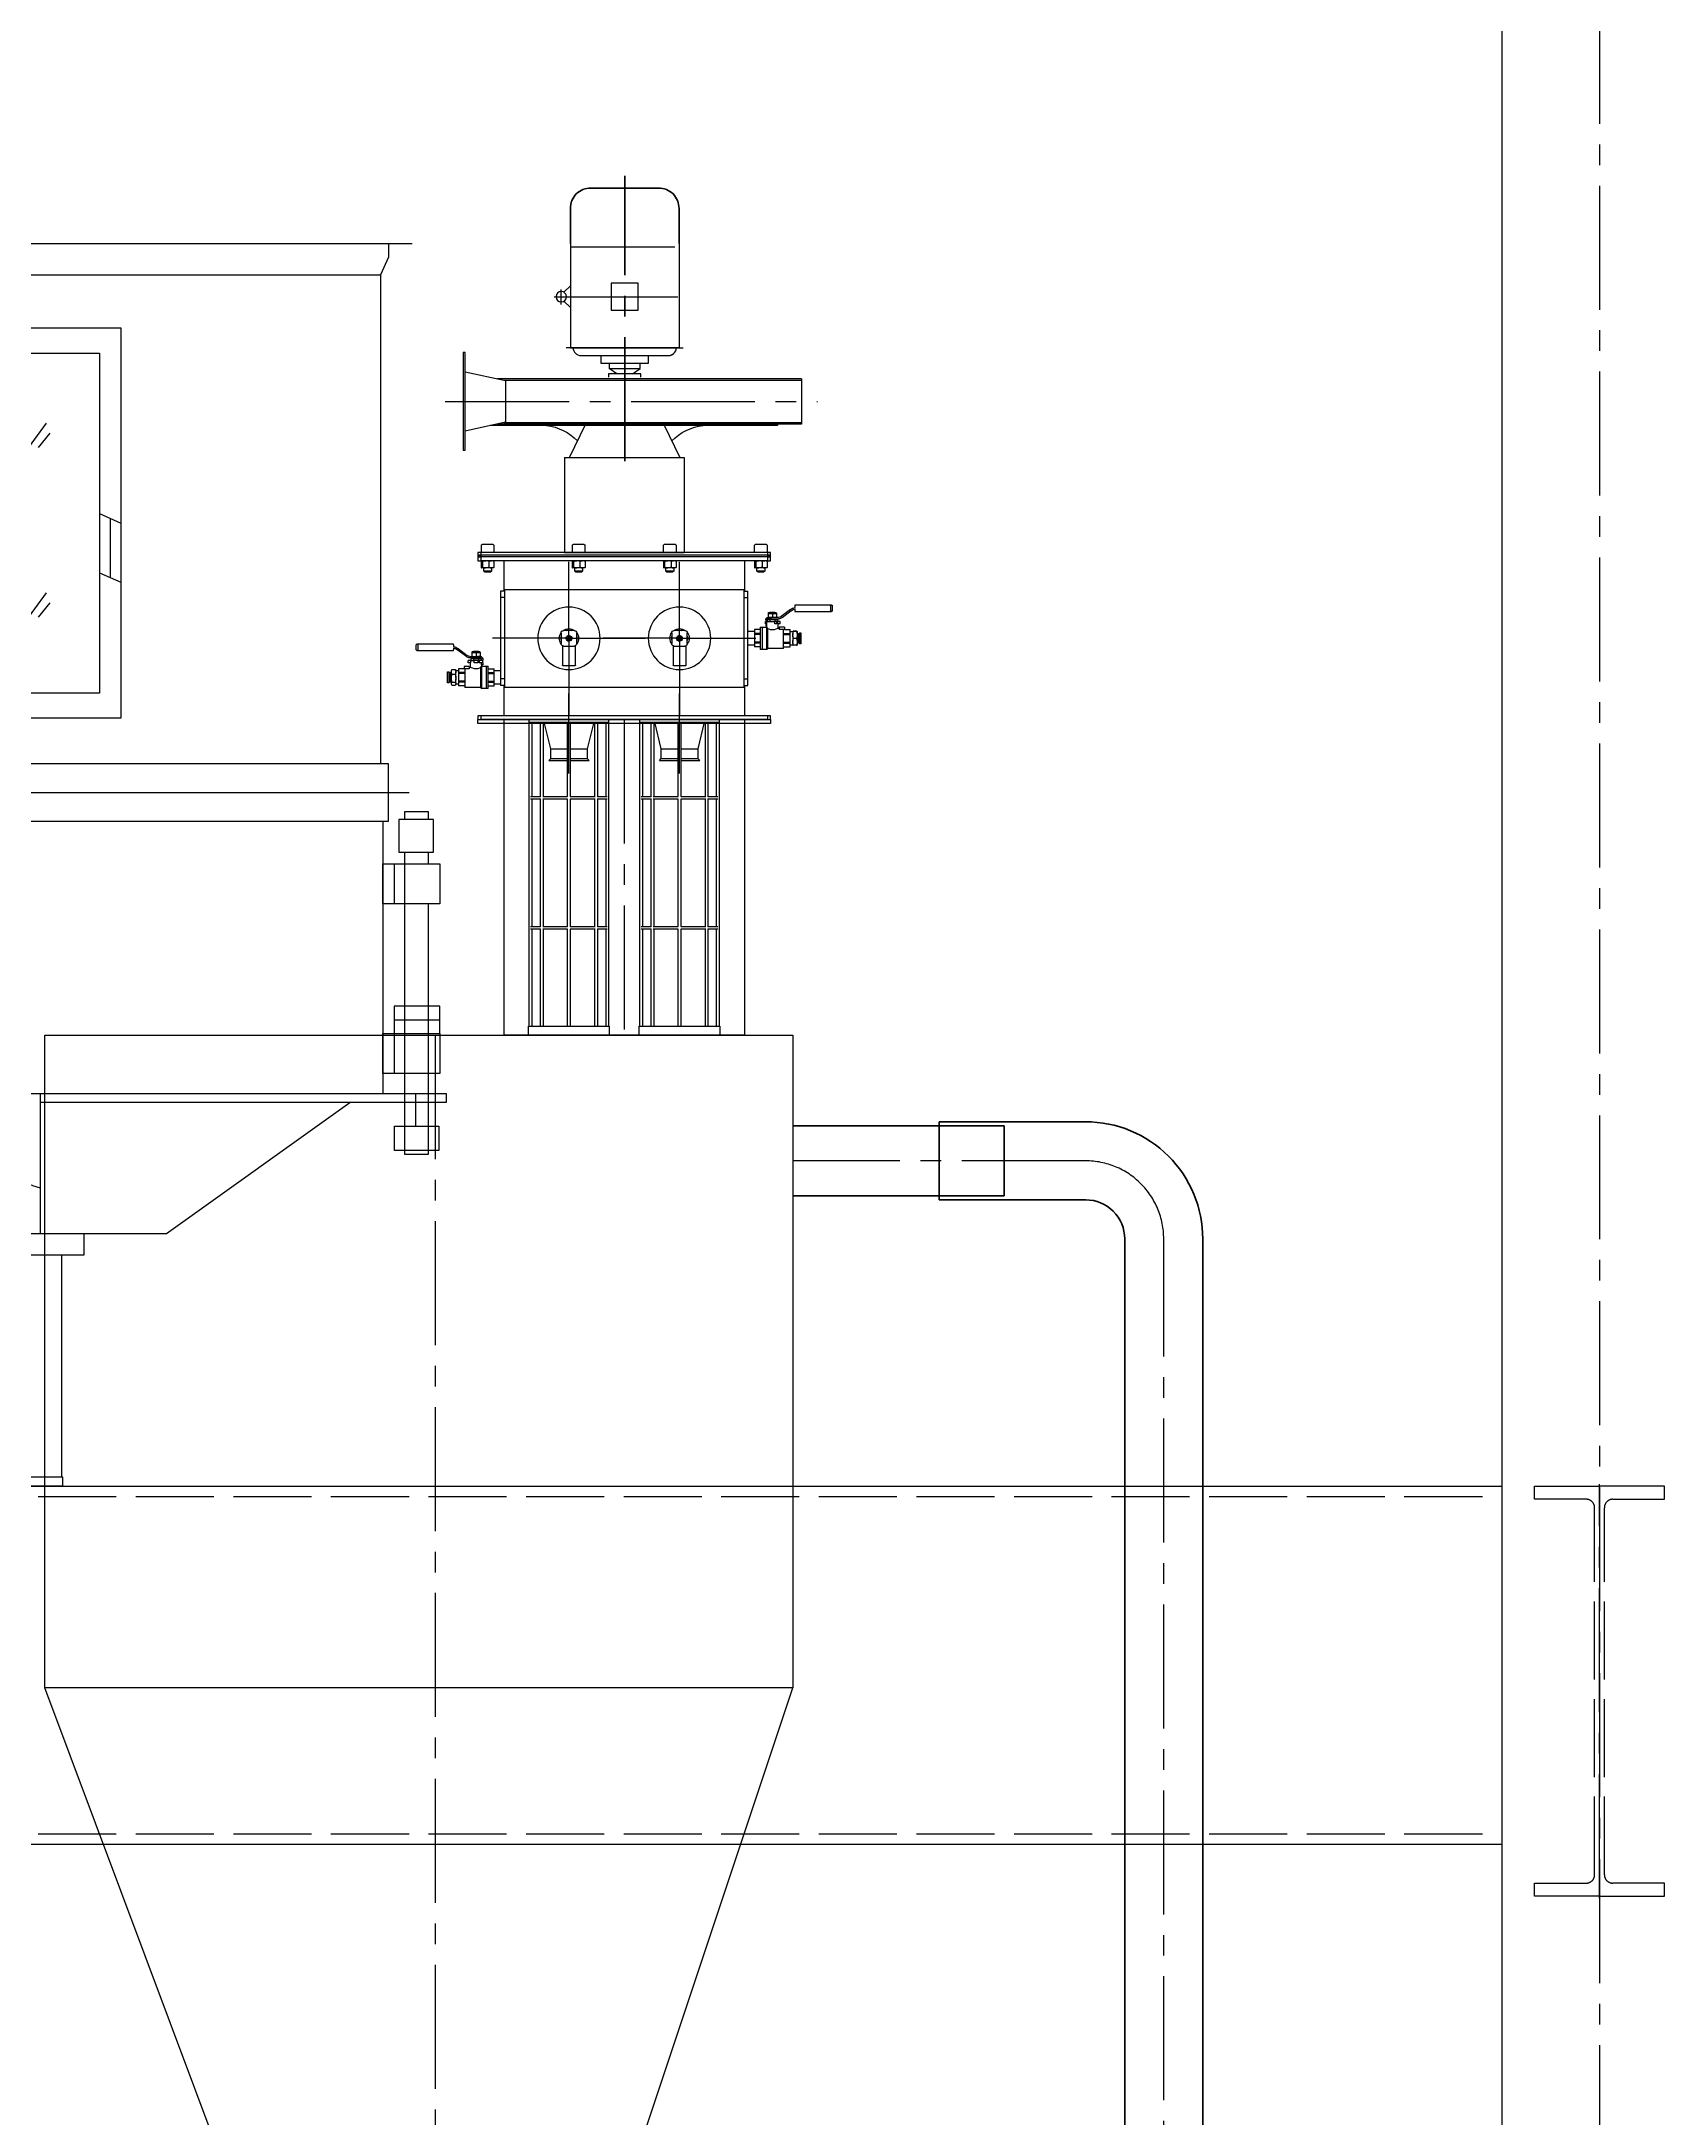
# Model space of a CAD drawing. Header units: millimetres. Extents: x 163705 to 1616509, y 81827 to 302547.
# Drawn here: x 1498791 to 1501286, y 146094 to 149280 of the extents above; entities that cross this region are included whole.
import ezdxf

# ---------------------------------------------------------------- set-up
doc = ezdxf.new("R2010")
doc.units = ezdxf.units.MM
doc.header["$LTSCALE"] = 10
doc.linetypes.add('ACAD_ISO02W100', pattern=[15, 12, -3])
doc.linetypes.add('CENTER2', pattern=[28.575, 19.05, -3.175, 3.175, -3.175])
for name, color, linetype, lineweight in [('1-中心线', 1, 'CENTER2', 0), ('1-剖面线', 8, 'Continuous', 0), ('1-虚线', 8, 'ACAD_ISO02W100', 0), ('1-设备轮廓', 2, 'Continuous', 18), ('1-钢构', 6, 'Continuous', 0)]:
    doc.layers.add(name, color=color, linetype=linetype, lineweight=lineweight)
doc.styles.get("Standard").update_dxf_attribs({"font": 'arial.ttf'})

# ---------------------------------------------------------------- blocks, each defined once
blk = doc.blocks.new('*U265')
blk.add_line((0, 16000), (0, 0))
at = {"layer": '1-中心线'}
blk.add_line((150, 16000), (150, 0), dxfattribs=at)
blk = doc.blocks.new('*U285')
for p, q in [((0, 550), (5700, 550)), ((5700, 550), (5700, 0)), ((0, 0), (5700, 0))]:
    blk.add_line(p, q)
at = {"layer": '1-虚线'}
for p, q in [((0, 534), (5700, 534)), ((0, 16), (5700, 16))]:
    blk.add_line(p, q, dxfattribs=at)
blk = doc.blocks.new('G$CA6C6E537')
for p, q in [((0, 613), (0, 633)), ((0, 633), (100, 633)), ((79.5, 613), (0, 613)), ((200, 633), (100, 633)), ((120.5, 613), (200, 613)), ((200, 613), (200, 633)), ((92.5, 36), (92.5, 600)), ((107.5, 36), (107.5, 600)), ((0, 3), (0, 23)), ((0, 23), (79.5, 23)), ((100, 3), (0, 3)), ((100, 3), (200, 3)), ((200, 23), (120.5, 23)), ((200, 3), (200, 23))]:
    blk.add_line(p, q)
for centre, start, end in [((79.5, 600), 0, 90), ((120.5, 600), 90, 180), ((79.5, 36), 270, 0), ((120.5, 36), 180, 270)]:
    blk.add_arc(centre, 13, start, end)
at = {"layer": '1-中心线'}
blk.add_line((100, 0), (100, 636), dxfattribs=at)
blk.add_text('HC_SUPERPART', height=0.001).set_placement((100, 3))
blk = doc.blocks.new('G$C1AB4B170')
for p, q in [((450, 40), (0, 1240)), ((750, 40), (1150, 1240)), ((750, 40), (450, 40)), ((450, 0), (450, 40)), ((750, 40), (750, 0)), ((750, 0), (450, 0))]:
    blk.add_line(p, q)
blk.add_lwpolyline([(1150, 1240), (0, 1240), (0, 2243.2), (1150, 2243.2)], close=True)
at = {"layer": '1-中心线'}
blk.add_line((600, 2243.2), (600, 0), dxfattribs=at)
blk = doc.blocks.new('A$Cda213b59')
for p, q in [((225.1, 2382.6), (225.1, 2262.6)), ((325.1, 2376.6), (325.1, 2268.6)), ((308.3, 86.2), (392.3, 0))]:
    blk.add_line(p, q)
for points in [[(325.1, 2376.6), (0, 2376.6)], [(325.1, 2268.6), (0, 2268.6)]]:
    blk.add_lwpolyline(points)
for points in [[(392.1, 0.2), (575.5, 178.1, 0.202936), (630.2, 307.3), (630.2, 2202.6, 0.414214), (450.2, 2382.6), (225.1, 2382.6)], [(308.3, 86.2), (491.9, 264.2, 0.202936), (510.2, 307.3), (510.2, 2202.6, 0.414214), (450.2, 2262.6), (225.1, 2262.6)]]:
    blk.add_lwpolyline(points, format="xyb")
at = {"layer": '1-中心线'}
blk.add_lwpolyline([(395.1, 86.8), (533.7, 221.1, 0.202936), (570.2, 307.3), (570.2, 2202.6, 0.414214), (450.2, 2322.6), (0, 2322.6)], format="xyb", dxfattribs=at)
blk = doc.blocks.new('750混合机正视图')
for p, q in [((0, 1910), (2350, 1910)), ((36.7, 1910), (36.7, 1889.1)), ((36.7, 1889.1), (48.8, 1861.6)), ((2313.3, 1889.1), (2301.2, 1861.6)), ((2313.3, 1910), (2313.3, 1889.1)), ((48.8, 1861.6), (48.8, 1110.6)), ((48.8, 1861.6), (2301.2, 1861.6)), ((2301.2, 1861.6), (2301.2, 1110.6)), ((1658.5, 1633.8), (1622.3, 1584.5)), ((1787.4, 1633.8), (1751.2, 1584.5)), ((1632.9, 1618.3), (1618.1, 1598.3)), ((1646.4, 1596.3), (1664.3, 1618.6)), ((1761.9, 1618.3), (1747, 1598.3)), ((1775.3, 1596.3), (1793.2, 1618.6)), ((1869.3, 1494.8), (1902, 1480.3)), ((1885.6, 1487.5), (1885.6, 1396.8)), ((1869.3, 1404), (1902, 1389.5)), ((1658.5, 1373.1), (1622.3, 1323.8)), ((1787.4, 1373.1), (1751.2, 1323.8)), ((1632.9, 1357.6), (1618.1, 1337.6)), ((1646.4, 1335.5), (1664.3, 1357.9)), ((1761.9, 1357.6), (1747, 1337.6)), ((1775.3, 1335.5), (1793.2, 1357.9)), ((36.9, 1110.6), (2313.1, 1110.6)), ((36.9, 1110.6), (36.9, 1021.6)), ((2313.1, 1110.6), (2313.1, 1021.6)), ((0.7, 1066.1), (2345.2, 1066.1)), ((2313.1, 1021.6), (36.9, 1021.6)), ((45, 1021.6), (45, 603.4)), ((2305, 1021.6), (2305, 603.4)), ((27.8, 956.7), (27.8, 895.3)), ((2322.2, 956.7), (2322.2, 895.3)), ((27.8, 716.7), (-42.2, 716.7)), ((2322.2, 716.7), (2392.2, 716.7)), ((27.8, 695.7), (27.8, 634.4)), ((2322.2, 695.7), (2322.2, 634.4)), ((-5, 603.4), (-5, 553.2)), ((3.1, 603.4), (2402.3, 603.4)), ((3.1, 603.4), (3.1, 590)), ((262.5, 388.7), (3.1, 590)), ((3.1, 590), (571.9, 590)), ((571.9, 603.4), (571.9, 388.7)), ((1778.1, 603.4), (1778.1, 388.7)), ((2402.3, 590), (1778.1, 590)), ((1972.3, 388.7), (2254.2, 590)), ((2355, 603.4), (2355, 553.2)), ((2402.3, 603.4), (2402.3, 590)), ((764.3, 566.1), (708.5, 493.4)), ((1585.7, 566.1), (1641.5, 493.4)), ((693.5, 479.9), (763.2, 479.9)), ((693.5, 479.9), (693.5, 400.6)), ((708.5, 493.4), (708.5, 479.9)), ((708.5, 486.9), (732.7, 486.9)), ((732.7, 486.9), (732.7, 479.9)), ((1656.5, 479.9), (1586.8, 479.9)), ((1641.5, 486.9), (1617.3, 486.9)), ((1617.3, 486.9), (1617.3, 479.9)), ((1641.5, 493.4), (1641.5, 479.9)), ((1656.5, 479.9), (1656.5, 400.6)), ((583.9, 462.4), (571.9, 458.7)), ((693.5, 411.6), (599.1, 461.1)), ((1656.5, 411.6), (1750.9, 461.1)), ((1766.1, 462.4), (1778.1, 458.7)), ((764.3, 424.1), (693.5, 424.1)), ((714.2, 424.1), (714.2, 355.2)), ((732.2, 424.1), (732.2, 355.2)), ((754.8, 399.7), (754.8, 424.1)), ((1585.7, 424.1), (1656.5, 424.1)), ((1595.2, 399.7), (1595.2, 424.1)), ((1617.8, 424.1), (1617.8, 355.2)), ((1635.8, 424.1), (1635.8, 355.2)), ((262.5, 388.7), (1972.3, 388.7)), ((504.8, 388.7), (504.8, 355.2)), ((693.5, 400.6), (714.2, 388.7)), ((732.2, 410.9), (714.2, 410.9)), ((739.4, 388.7), (754.8, 399.7)), ((739.4, 355.2), (739.4, 388.7)), ((739.4, 355.2), (739.4, 388.7)), ((1610.6, 388.7), (1595.2, 399.7)), ((1610.6, 355.2), (1610.6, 388.7)), ((1617.8, 410.9), (1635.8, 410.9)), ((1656.5, 400.6), (1635.8, 388.7)), ((1845.2, 388.7), (1845.2, 355.2)), ((504.8, 355.2), (739.4, 355.2)), ((539.4, 355.2), (539.4, 264.8)), ((732.2, 374), (714.2, 374)), ((1845.2, 355.2), (1610.6, 355.2)), ((1617.8, 374), (1635.8, 374)), ((1810.6, 355.2), (1810.6, 13.8)), ((793.4, 326.4), (731.8, 13.8)), ((764.3, 350.2), (1585.7, 350.2)), ((1556.6, 326.4), (1618.2, 13.8)), ((488.2, 240.6), (1459.1, 240.6)), ((488.2, 213.1), (1459.1, 213.1)), ((488.2, 185.6), (1459.1, 185.6)), ((488.2, 158.2), (1459.1, 158.2)), ((488.2, 130.7), (1459.1, 130.7)), ((539.4, 106.5), (539.4, 13.8)), ((754.9, 13.8), (536.9, 13.8)), ((536.9, 0), (536.9, 13.8)), ((754.9, 0), (536.9, 0)), ((754.9, 0), (754.9, 13.8)), ((1813.1, 13.8), (1595.1, 13.8)), ((1595.1, 0), (1595.1, 13.8)), ((1813.1, 0), (1595.1, 0)), ((1813.1, 0), (1813.1, 13.8))]:
    blk.add_line(p, q)
for points in [[(1501.6, 1780.3), (1902, 1780.3), (1902, 1180.2), (1501.6, 1180.2)], [(1470.3, 1744.8), (1519.8, 1744.8), (1519.8, 1652.5), (1470.3, 1652.5)], [(1519.8, 1730), (1534.3, 1730), (1534.3, 1659.9), (1519.8, 1659.9)], [(1534.3, 1741.5), (1869.3, 1741.5), (1869.3, 1219), (1534.3, 1219)], [(1470.3, 1317.9), (1519.8, 1317.9), (1519.8, 1225.5), (1470.3, 1225.5)], [(1519.8, 1312.9), (1534.3, 1312.9), (1534.3, 1242.8), (1519.8, 1242.8)], [(20.7, 974.3), (-32.7, 974.3), (-32.7, 1024.6), (20.7, 1024.6)], [(2329.3, 974.3), (2382.7, 974.3), (2382.7, 1024.6), (2329.3, 1024.6)], [(45, 956.7), (-42.2, 956.7), (-42.2, 895.3), (45, 895.3)], [(2305, 956.7), (2392.2, 956.7), (2392.2, 895.3), (2305, 895.3)], [(27.8, 695.7), (-42.2, 695.7), (-42.2, 737.7), (27.8, 737.7)], [(2322.2, 695.7), (2392.2, 695.7), (2392.2, 737.7), (2322.2, 737.7)], [(45, 695.7), (-42.2, 695.7), (-42.2, 634.4), (45, 634.4)], [(2305, 695.7), (2392.2, 695.7), (2392.2, 634.4), (2305, 634.4)], [(27.5, 553.2), (-40.6, 553.2), (-40.6, 516), (27.5, 516)], [(764.3, 566.1), (1585.7, 566.1), (1585.7, 326.4), (764.3, 326.4)], [(2322.5, 553.2), (2390.6, 553.2), (2390.6, 516), (2322.5, 516)], [(735.3, 355.2), (711.1, 355.2), (711.1, 340.8), (735.3, 340.8)], [(1614.7, 355.2), (1638.9, 355.2), (1638.9, 340.8), (1614.7, 340.8)], [(729.4, 340.8), (717.6, 340.8), (717.6, 331.8), (729.4, 331.8)], [(826.1, 326.4), (1532.9, 326.4), (1532.9, 314.1), (826.1, 314.1)], [(1620.6, 340.8), (1632.4, 340.8), (1632.4, 331.8), (1620.6, 331.8)], [(834.1, 314.1), (1119.7, 314.1), (1119.7, 287), (834.1, 287)], [(880.2, 287), (1073.7, 287), (1073.7, 264.8), (880.2, 264.8)], [(488.2, 264.8), (1459.1, 264.8), (1459.1, 106.5), (488.2, 106.5)]]:
    blk.add_lwpolyline(points, close=True)
for points in [[(11.3, 1024.6), (11.3, 1037.1), (-24.4, 1037.1), (-24.4, 1024.6)], [(2338.7, 1024.6), (2338.7, 1037.1), (2374.4, 1037.1), (2374.4, 1024.6)], [(-24.4, 974.3), (-24.4, 956.7)], [(-24.4, 895.3), (-24.4, 509.7), (11.3, 509.7), (11.3, 974.3)], [(2374.4, 895.3), (2374.4, 509.7), (2338.7, 509.7), (2338.7, 974.3)], [(2374.4, 974.3), (2374.4, 956.7)]]:
    blk.add_lwpolyline(points)
for centre, start, end in [((589.8, 443.3), 62.3392, 107.2153), ((1760.2, 443.3), 72.7847, 117.6608)]:
    blk.add_arc(centre, 20, start, end)
at = {"layer": '1-中心线'}
blk.add_line((1175, 0), (1175, 1944.4), dxfattribs=at)
blk = doc.blocks.new('SW_CENTERMARKSYMBOL_1')
at = {"lineweight": 18}
for p, q in [((0, 5), (0, 117.5)), ((-5, 0), (-117.5, 0)), ((0, 0), (-2.5, 0)), ((0, 0), (0, 2.5)), ((0, 0), (0, -2.5)), ((0, 0), (2.5, 0)), ((5, 0), (117.5, 0)), ((0, -5), (0, -117.5))]:
    blk.add_line(p, q, dxfattribs=at)
blk = doc.blocks.new('A$C07cb4a64')
for p, q in [((432.9, 389.2), (578.9, 389.2)), ((432.9, 389.2), (432.9, 205.2)), ((578.9, 389.2), (578.9, 205.2)), ((432.9, 205.2), (578.9, 205.2))]:
    blk.add_line(p, q)
for points in [[(421.9, 541.8), (271.9, 541.8), (271.9, 544.8), (421.9, 544.8)], [(165, 275.6), (165, 317.4), (206.8, 317.4), (206.8, 275.6)]]:
    blk.add_lwpolyline(points, close=True)
for points in [[(301.4, 541.8), (314.9, 479.8), (378.9, 479.8), (392.4, 541.8)], [(312.1, 24.6), (381.7, 24.6), (381.7, 492.7)], [(312.1, 24.6), (312.1, 492.7)], [(314.4, 482.1), (314.4, 24.6)], [(379.4, 482.1), (379.4, 24.6)], [(381.7, 61.5), (384, 61.5), (384, 503.2)], [(178.9, 389.9), (169.1, 380)], [(192.8, 389.9), (202.7, 380)], [(109.4, 380), (109.4, 219.5)], [(432.9, 381.5), (382.4, 356.5), (382.4, 236.5), (432.9, 211.5)], [(276.4, 260.5), (288.4, 260.5), (288.4, 332.5), (276.4, 332.5)], [(288.4, 320.5), (296.4, 320.5), (296.4, 272.5), (288.4, 272.5)], [(304.4, 308.5), (296.4, 320.5)], [(309.8, 271.5), (304.4, 271.5), (304.4, 321.5), (309.8, 321.5)], [(304.4, 284.5), (296.4, 272.5)], [(276.4, 229.2), (276.4, 228.6), (276.3, 227.9), (276.2, 227.3), (276.1, 226.7), (276, 226.1), (275.8, 225.5), (275.6, 224.9), (275.3, 224.3), (275.1, 223.7), (274.8, 223.2), (274.4, 222.6), (274.1, 222.1), (273.7, 221.6), (273.3, 221.2), (272.9, 220.7), (272.4, 220.3), (271.9, 219.9), (271.4, 219.5), (270.9, 219.1), (270.4, 218.8), (269.8, 218.5), (269.3, 218.2), (268.7, 218), (268.1, 217.8), (267.5, 217.6), (266.9, 217.4), (266.3, 217.3), (265.6, 217.2), (265, 217.2), (264.4, 217.2)]]:
    blk.add_lwpolyline(points)
for points in [[(104.4, 380), (50.2, 380, 0.414214), (18.9, 348.7), (18.9, 244.3, 0.414214), (50.2, 213), (264.4, 213), (264.4, 386.5)], [(104.4, 213), (50.2, 213, -0.414214), (18.9, 244.3), (18.9, 348.7, -0.414214), (50.2, 380), (264.4, 380), (264.4, 206.5)], [(264.4, 375.8, -0.414214), (276.4, 363.8), (276.4, 229.2, -0.414214), (264.4, 217.2)]]:
    blk.add_lwpolyline(points, format="xyb")
blk.add_circle((185.9, 393.9), 8)
for centre, start, end in [((463.9, 426.3), 186.6862, 225.3808), ((463.9, 166.7), 134.6192, 173.3138)]:
    blk.add_arc(centre, 80.5, start, end)
at = {"layer": '1-中心线', "lineweight": 18}
for points in [[(346.9, 572.5), (346.9, 0)], [(197.9, 393.9), (175, 393.9)], [(185.9, 405.1), (185.9, 189)]]:
    blk.add_lwpolyline(points, dxfattribs=at)
at = {"layer": '1-中心线', "lineweight": 25}
blk.add_lwpolyline([(438.7, 296.5), (0, 296.5)], dxfattribs=at)
blk = doc.blocks.new('SCNZ-6侧视图')
for p, q in [((-225, 253), (-225, 257)), ((-225, 257), (-220, 257)), ((-220, 257), (-220, 253)), ((-220, 257), (220, 257)), ((-219.6, 268), (-219.6, 257)), ((-218.6, 269), (-201.4, 269)), ((-200.4, 257), (-200.4, 268)), ((-79.6, 268), (-79.6, 257)), ((-78.6, 269), (-61.4, 269)), ((-60.4, 257), (-60.4, 268)), ((60.4, 268), (60.4, 257)), ((61.4, 269), (78.6, 269)), ((79.6, 257), (79.6, 268)), ((200.4, 268), (200.4, 257)), ((201.4, 269), (218.6, 269)), ((219.6, 257), (219.6, 268)), ((220, 253), (220, 257)), ((220, 257), (225, 257)), ((225, 257), (225, 253)), ((-225, 250), (-225, 253)), ((-225, 253), (-220, 253)), ((-220, 253), (-225, 253)), ((-220, 250), (-225, 250)), ((-225, 244), (-225, 250)), ((-225, 250), (-220, 250)), ((-220, 244), (-225, 244)), ((-220, 253), (-220, 250)), ((-220, 253), (220, 253)), ((-220, 253), (220, 253)), ((-220, 250), (220, 250)), ((-220, 250), (-220, 244)), ((-220, 250), (220, 250)), ((-220, 244), (220, 244)), ((-219.8, 243.2), (-219.8, 234)), ((-219, 244), (-219.2, 243.9)), ((-219.2, 233.3), (-219, 233.2)), ((-219, 233.2), (-215.9, 233.2)), ((-216, 233.2), (-216, 228.2)), ((-216, 228.2), (-214.8, 227)), ((-216, 228.2), (-213.9, 228.2)), ((-215.9, 233.2), (-207, 233.2)), ((-213.1, 227), (-214.8, 227)), ((-213.9, 228.2), (-204, 228.2)), ((-205.2, 227), (-213.1, 227)), ((-211.9, 243.2), (-211.9, 234)), ((-207, 233.2), (-201.2, 233.2)), ((-205.2, 227), (-204, 228.2)), ((-204, 228.2), (-204, 233.2)), ((-202.1, 243.2), (-202.1, 234)), ((-201, 233.2), (-201.2, 233.2)), ((-200.8, 243.9), (-201, 244)), ((-201, 233.2), (-200.8, 233.3)), ((-200.2, 243.2), (-200.2, 234)), ((-185, 244), (-185, 197.5)), ((-79.8, 243.2), (-79.8, 234)), ((-79, 244), (-79.2, 243.9)), ((-79.2, 233.3), (-79, 233.2)), ((-79, 233.2), (-75.9, 233.2)), ((-76, 233.2), (-76, 228.2)), ((-76, 228.2), (-74.8, 227)), ((-76, 228.2), (-73.9, 228.2)), ((-75.9, 233.2), (-67, 233.2)), ((-73.1, 227), (-74.8, 227)), ((-73.9, 228.2), (-64, 228.2)), ((-65.2, 227), (-73.1, 227)), ((-71.9, 243.2), (-71.9, 234)), ((-67, 233.2), (-61.2, 233.2)), ((-65.2, 227), (-64, 228.2)), ((-64, 228.2), (-64, 233.2)), ((-62.1, 243.2), (-62.1, 234)), ((-61, 233.2), (-61.2, 233.2)), ((-60.8, 243.9), (-61, 244)), ((-61, 233.2), (-60.8, 233.3)), ((-60.2, 243.2), (-60.2, 234)), ((60.2, 243.2), (60.2, 234)), ((61, 244), (60.8, 243.9)), ((60.8, 233.3), (61, 233.2)), ((61, 233.2), (64.1, 233.2)), ((64, 233.2), (64, 228.2)), ((64, 228.2), (65.2, 227)), ((64, 228.2), (66.1, 228.2)), ((64.1, 233.2), (73, 233.2)), ((66.9, 227), (65.2, 227)), ((66.1, 228.2), (76, 228.2)), ((74.8, 227), (66.9, 227)), ((68.1, 243.2), (68.1, 234)), ((73, 233.2), (78.8, 233.2)), ((74.8, 227), (76, 228.2)), ((76, 228.2), (76, 233.2)), ((77.9, 243.2), (77.9, 234)), ((79, 233.2), (78.8, 233.2)), ((79.2, 243.9), (79, 244)), ((79, 233.2), (79.2, 233.3)), ((79.8, 243.2), (79.8, 234)), ((185, 244), (185, 197.5)), ((200.2, 243.2), (200.2, 234)), ((201, 244), (200.8, 243.9)), ((200.8, 233.3), (201, 233.2)), ((201, 233.2), (204.1, 233.2)), ((204, 233.2), (204, 228.2)), ((204, 228.2), (205.2, 227)), ((204, 228.2), (206.1, 228.2)), ((204.1, 233.2), (213, 233.2)), ((206.9, 227), (205.2, 227)), ((206.1, 228.2), (216, 228.2)), ((214.8, 227), (206.9, 227)), ((208.1, 243.2), (208.1, 234)), ((213, 233.2), (218.8, 233.2)), ((214.8, 227), (216, 228.2)), ((216, 228.2), (216, 233.2)), ((217.9, 243.2), (217.9, 234)), ((219, 233.2), (218.8, 233.2)), ((219.2, 243.9), (219, 244)), ((219, 233.2), (219.2, 233.3)), ((219.8, 243.2), (219.8, 234)), ((220, 250), (220, 253)), ((220, 253), (225, 253)), ((225, 253), (220, 253)), ((225, 250), (220, 250)), ((220, 244), (220, 250)), ((220, 250), (225, 250)), ((225, 244), (220, 244)), ((225, 253), (225, 250)), ((225, 250), (225, 244)), ((-184, 197.5), (-190, 197.5)), ((-190, 187.5), (-190, 197.5)), ((184, 200), (-184, 200)), ((-184, 200), (-184, 190)), ((184, 200), (184, 190)), ((184, 197.5), (190, 197.5)), ((190, 197.5), (190, 187.5)), ((-319.8, 175), (-319.8, 167.2)), ((-318.8, 176), (-316, 176)), ((-316, 166.2), (-318.8, 166.2)), ((-317.2, 175), (-317.2, 167.2)), ((-316, 176), (-262.5, 176)), ((-262.5, 166.2), (-316, 166.2)), ((-262.5, 176), (-262.5, 172.2)), ((-262.5, 170.1), (-262.5, 166.2)), ((-242.7, 156.9), (-256.8, 167.5)), ((-255.5, 169.2), (-241.4, 158.6)), ((-234.2, 162.7), (-234.2, 157.2)), ((-234.2, 162.7), (-227.8, 162.7)), ((-222.5, 164.6), (-233, 164.6)), ((-231, 165.1), (-231.5, 164.6)), ((-227.8, 165.1), (-231, 165.1)), ((-224.5, 165.1), (-227.8, 165.1)), ((-227.8, 162.7), (-227.8, 157.2)), ((-227.8, 162.7), (-221.2, 162.7)), ((-224, 164.6), (-224.5, 165.1)), ((-221.2, 162.7), (-221.2, 157.2)), ((-184, 187.5), (-190, 187.5)), ((-190, 62.5), (-190, 187.5)), ((-184, 190), (-184, 60)), ((184, 190), (184, 60)), ((184, 187.5), (190, 187.5)), ((190, 187.5), (190, 62.5)), ((-271.5, 133.2), (-271.5, 131.9)), ((-271.5, 131.9), (-271.5, 116.8)), ((-269.3, 133.3), (-271.3, 133.3)), ((-269.3, 133.3), (-269.3, 132)), ((-269.3, 132), (-269.3, 116.7)), ((-267.9, 131.1), (-269.3, 131.1)), ((-267.8, 132.5), (-267.9, 132.3)), ((-267.9, 132.3), (-267.9, 131.2)), ((-267.9, 131.2), (-267.9, 117.7)), ((-267.3, 132.5), (-267.8, 132.5)), ((-267.8, 132.5), (-267.8, 131.3)), ((-267.8, 131.3), (-267.8, 117.6)), ((-267.1, 132.2), (-267.3, 132.5)), ((-267.3, 132.5), (-267.3, 131.3)), ((-267.3, 131.3), (-267.3, 117.6)), ((-266.9, 132.5), (-267.1, 132.2)), ((-267.1, 132.2), (-267.1, 131.1)), ((-267.1, 131.1), (-267.1, 117.8)), ((-266.7, 132.5), (-266.9, 132.5)), ((-266.9, 132.5), (-266.9, 131.3)), ((-266.9, 131.3), (-266.9, 117.6)), ((-266.7, 132.5), (-266.7, 131.4)), ((-266.7, 131.4), (-266.7, 117.5)), ((-265.6, 133.2), (-266.5, 132.8)), ((-265, 135.7), (-265.6, 135.5)), ((-265.6, 135.5), (-265.6, 135.4)), ((-265.6, 135.4), (-265, 135.2)), ((-265.6, 135.4), (-265.6, 130.9)), ((-265, 134.9), (-265.6, 130.9)), ((-265.6, 130.9), (-265.6, 128.8)), ((-265.6, 128.8), (-265, 124.8)), ((-265.6, 128.8), (-265.6, 120.3)), ((-264.8, 135.8), (-259.8, 135.8)), ((-264.8, 135.2), (-259.8, 135.2)), ((-259, 135.5), (-259.6, 135.7)), ((-259.6, 135.2), (-259, 135.4)), ((-259, 130.9), (-259.6, 134.9)), ((-259.6, 124.8), (-259, 128.8)), ((-255, 135.5), (-259, 135.5)), ((-259, 135.4), (-259, 135.5)), ((-259, 135.4), (-259, 130.9)), ((-259, 128.8), (-259, 130.9)), ((-259, 128.8), (-259, 120.3)), ((-246.2, 138.3), (-255, 138.3)), ((-255, 132.4), (-255, 138.3)), ((-244.9, 132.4), (-255, 132.4)), ((-255, 130.9), (-255, 132.4)), ((-244.9, 130.9), (-255, 130.9)), ((-255, 119.1), (-255, 130.9)), ((-246.2, 141.9), (-246.2, 138.3)), ((-246.2, 141.9), (-238.2, 141.9)), ((-246.2, 138.3), (-238.2, 138.3)), ((-244.9, 109.5), (-244.9, 138.3)), ((-239.8, 147.2), (-239.8, 150.8)), ((-239.8, 150.8), (-239.2, 150.8)), ((-239.8, 147.2), (-239.2, 147.2)), ((-239.2, 150.8), (-235.2, 150.8)), ((-239.2, 147.2), (-235.7, 147.2)), ((-238.2, 141.9), (-238.2, 138.3)), ((-236.2, 140.5), (-238.2, 140.5)), ((-237.2, 157.2), (-225.5, 157.2)), ((-225.5, 155.1), (-237.2, 155.1)), ((-236.2, 147.2), (-236.2, 140.5)), ((-235.7, 153.2), (-235.7, 150.8)), ((-235.7, 153.2), (-231.7, 153.2)), ((-235.7, 150.2), (-235.7, 147.2)), ((-234.6, 150.8), (-235.2, 150.8)), ((-234.6, 147.2), (-234.6, 150.8)), ((-234.6, 150.8), (-234.1, 150.8)), ((-234.6, 147.2), (-234.1, 147.2)), ((-234.1, 150.8), (-231.9, 150.8)), ((-234.1, 147.2), (-231.9, 147.2)), ((-231.9, 150.8), (-231.4, 150.8)), ((-231.9, 147.2), (-231.4, 147.2)), ((-231.8, 155.1), (-231.8, 153.2)), ((-231.7, 153.2), (-231.7, 150.8)), ((-231.7, 153.2), (-223.8, 153.2)), ((-231.4, 147.2), (-231.4, 150.8)), ((-219.8, 150.8), (-231.4, 150.8)), ((-225.5, 157.2), (-225.5, 155.1)), ((-225.5, 157.2), (-224.7, 157.2)), ((-225.5, 155.1), (-222.5, 155.1)), ((-224.7, 157.2), (-221.2, 157.2)), ((-223.8, 153.2), (-223.8, 155.1)), ((-223.8, 153.2), (-223.8, 150.8)), ((-223.8, 153.2), (-219.8, 153.2)), ((-223.7, 155.2), (-223.7, 157.2)), ((-221.5, 155.2), (-223.7, 155.2)), ((-222.5, 155.1), (-222.5, 155.2)), ((-220.9, 109.5), (-220.9, 139.7)), ((-219.8, 153.2), (-219.8, 150.8)), ((-219.8, 150.8), (-219.4, 150.8)), ((-219.4, 144.2), (-219.4, 153.2)), ((-217.5, 144.2), (-219.4, 144.2)), ((-219.3, 142.1), (-219.3, 144.2)), ((-212.4, 142.2), (-219.1, 142.2)), ((-219.1, 125), (-219.1, 142.2)), ((-217.5, 153.2), (-217.5, 144.2)), ((-217.5, 150.8), (-217.1, 150.8)), ((-217.5, 147.2), (-217.1, 147.2)), ((-217.1, 147.2), (-217.1, 150.8)), ((-212.4, 125), (-212.4, 142.2)), ((-209.1, 142), (-212.4, 142)), ((-209.1, 142), (-209.1, 108)), ((-209.1, 138.3), (-200, 138.3)), ((-209.1, 132.4), (-200, 132.4)), ((-209.1, 130.9), (-200, 130.9)), ((-200, 138.3), (-200, 132.4)), ((-190, 135.7), (-200, 135.7)), ((-200, 132.4), (-200, 130.9)), ((-200, 130.9), (-200, 119.1)), ((-97, 117), (-97, 133)), ((-93, 137), (-77, 137)), ((-83.8, 127.2), (-82.4, 128.6)), ((-82.8, 126.2), (-81.4, 127.6)), ((-73, 133), (-73, 117)), ((73, 117), (73, 133)), ((77, 137), (93, 137)), ((86.2, 127.2), (87.6, 128.6)), ((87.2, 126.2), (88.6, 127.6)), ((97, 133), (97, 117)), ((-271.3, 116.7), (-269.3, 116.7)), ((-269.3, 119), (-267.9, 119)), ((-267.9, 117.7), (-267.8, 117.6)), ((-267.8, 117.6), (-267.3, 117.6)), ((-267.3, 117.6), (-267.1, 117.8)), ((-267.1, 117.8), (-266.9, 117.6)), ((-266.9, 117.6), (-266.7, 117.6)), ((-266.5, 117.2), (-265.6, 116.8)), ((-265, 124.1), (-265.6, 120.3)), ((-265.6, 120.3), (-265.6, 118.4)), ((-265.6, 118.4), (-265, 114.6)), ((-265.6, 118.4), (-265.6, 114.5)), ((-265, 114.3), (-265.6, 114.5)), ((-265, 124.8), (-265, 124.1)), ((-265, 114.6), (-265, 114.3)), ((-264.8, 124.5), (-259.8, 124.5)), ((-264.8, 114.2), (-259.8, 114.2)), ((-259.6, 124.8), (-259.6, 124.1)), ((-259, 120.3), (-259.6, 124.1)), ((-259.6, 114.6), (-259, 118.4)), ((-259.6, 114.6), (-259.6, 114.3)), ((-259, 114.5), (-259.6, 114.3)), ((-259, 118.4), (-259, 120.3)), ((-259, 118.4), (-259, 114.5)), ((-259, 114.5), (-255, 114.5)), ((-244.9, 119.1), (-255, 119.1)), ((-255, 117.6), (-255, 119.1)), ((-244.9, 117.6), (-255, 117.6)), ((-255, 111.7), (-255, 117.6)), ((-244.9, 111.7), (-255, 111.7)), ((-244.9, 109.5), (-220.9, 109.5)), ((-220.9, 109.5), (-219.1, 107.8)), ((-219.1, 107.8), (-219.1, 125)), ((-219.1, 107.8), (-212.4, 107.8)), ((-212.4, 107.8), (-212.4, 125)), ((-212.4, 108), (-209.1, 108)), ((-209.1, 119.1), (-200, 119.1)), ((-209.1, 117.6), (-200, 117.6)), ((-209.1, 111.7), (-200, 111.7)), ((-200, 119.1), (-200, 117.6)), ((-200, 117.6), (-200, 111.7)), ((-200, 114.3), (-190, 114.3)), ((-95, 83.5), (-95, 113.3)), ((-77, 113), (-93, 113)), ((-88.2, 126.5), (-87.3, 126)), ((-88.2, 123.5), (-87.3, 124)), ((-86.5, 121.8), (-86, 122.7)), ((-83.5, 121.8), (-84, 122.7)), ((-75, 113.3), (-75, 83.5)), ((75, 83.5), (75, 113.3)), ((93, 113), (77, 113)), ((81.8, 126.5), (82.7, 126)), ((81.8, 123.5), (82.7, 124)), ((83.5, 121.8), (84, 122.7)), ((86.5, 121.8), (86, 122.7)), ((95, 113.3), (95, 83.5)), ((221.2, 102.7), (221.2, 97.2)), ((221.2, 102.7), (227.8, 102.7)), ((221.2, 97.2), (224.7, 97.2)), ((233, 104.6), (222.5, 104.6)), ((223.7, 95.2), (223.7, 97.2)), ((224.5, 105.1), (224, 104.6)), ((231, 105.1), (224.5, 105.1)), ((224.7, 97.2), (225.5, 97.2)), ((225.5, 97.2), (225.5, 95.1)), ((237.2, 97.2), (225.5, 97.2)), ((227.8, 102.7), (227.8, 97.2)), ((227.8, 102.7), (234.2, 102.7)), ((231.5, 104.6), (231, 105.1)), ((234.2, 102.7), (234.2, 97.2)), ((255.5, 109.2), (241.4, 98.6)), ((242.7, 96.9), (256.8, 107.5)), ((262.5, 116), (316.7, 116)), ((262.5, 115), (262.5, 116)), ((262.5, 115), (262.5, 112.2)), ((262.5, 110.1), (262.5, 107.2)), ((262.5, 106.2), (262.5, 107.2)), ((316.7, 106.2), (262.5, 106.2)), ((316.7, 116), (318.8, 116)), ((318.8, 106.2), (316.7, 106.2)), ((317.2, 115), (317.2, 107.2)), ((319.8, 107.2), (319.8, 115)), ((-75.5, 83), (-94.5, 83)), ((-82.8, 83), (-85, 83)), ((94.5, 83), (75.5, 83)), ((87.2, 83), (85, 83)), ((200, 75.7), (190, 75.7)), ((209.1, 78.3), (200, 78.3)), ((200, 72.4), (200, 78.3)), ((209.1, 72.4), (200, 72.4)), ((200, 70.9), (200, 72.4)), ((209.1, 70.9), (200, 70.9)), ((200, 59.1), (200, 70.9)), ((212.4, 82), (209.1, 82)), ((209.1, 65), (209.1, 82)), ((209.1, 48), (209.1, 65)), ((219.2, 82.2), (212.4, 82.2)), ((212.4, 82.2), (212.4, 47.8)), ((217.1, 87.2), (217.1, 90.8)), ((217.1, 90.8), (217.6, 90.8)), ((217.1, 87.2), (217.6, 87.2)), ((217.5, 93.2), (217.5, 90.8)), ((217.5, 87.2), (217.5, 84.2)), ((217.5, 84.2), (219.4, 84.2)), ((217.6, 90.8), (223.9, 90.8)), ((217.6, 87.2), (222.9, 87.2)), ((219.2, 84.2), (219.2, 82.1)), ((219.2, 82.2), (219.2, 47.8)), ((219.4, 90.8), (219.4, 93.2)), ((219.4, 84.2), (219.4, 87.2)), ((219.8, 93.2), (219.8, 90.8)), ((219.8, 93.2), (223.8, 93.2)), ((220.9, 79.7), (220.9, 49.5)), ((221.5, 95.2), (223.7, 95.2)), ((222.5, 95.1), (222.5, 95.2)), ((222.5, 95.1), (225.5, 95.1)), ((222.9, 90.2), (222.9, 87.2)), ((223.8, 95.1), (223.8, 93.2)), ((223.8, 93.2), (223.8, 90.8)), ((223.8, 93.2), (231.7, 93.2)), ((224.7, 90.8), (223.9, 90.8)), ((224.7, 87.2), (224.7, 90.8)), ((224.7, 90.8), (225.3, 90.8)), ((224.7, 87.2), (225.3, 87.2)), ((225.3, 90.8), (230.3, 90.8)), ((225.3, 87.2), (230.3, 87.2)), ((225.5, 95.1), (237.2, 95.1)), ((230.3, 90.8), (230.8, 90.8)), ((230.3, 87.2), (230.8, 87.2)), ((230.8, 87.2), (230.8, 90.8)), ((235.2, 90.8), (230.8, 90.8)), ((231.7, 93.2), (231.7, 90.8)), ((231.7, 93.2), (235.7, 93.2)), ((231.8, 93.2), (231.8, 95.1)), ((235.2, 90.8), (239.2, 90.8)), ((235.7, 93.2), (235.7, 90.8)), ((235.7, 87.2), (235.7, 90.2)), ((235.7, 87.2), (239.2, 87.2)), ((236.2, 80.5), (236.2, 87.2)), ((238.2, 80.5), (236.2, 80.5)), ((238.2, 81.9), (238.2, 78.3)), ((238.2, 81.9), (246.2, 81.9)), ((238.2, 78.3), (246.2, 78.3)), ((239.2, 90.8), (239.8, 90.8)), ((239.2, 87.2), (239.8, 87.2)), ((239.8, 87.2), (239.8, 90.8)), ((244.9, 78.3), (244.9, 49.5)), ((244.9, 72.4), (255, 72.4)), ((244.9, 70.9), (255, 70.9)), ((246.2, 81.9), (246.2, 78.3)), ((246.2, 78.3), (255, 78.3)), ((255, 78.3), (255, 72.4)), ((259, 75.5), (255, 75.5)), ((255, 72.4), (255, 70.9)), ((255, 70.9), (255, 59.1)), ((259.6, 76.8), (259, 74.1)), ((259.4, 76.4), (259, 75.6)), ((259, 74.1), (259, 75.6)), ((259, 74.1), (259, 72.7)), ((259, 72.7), (259.6, 69.9)), ((259, 64.9), (259, 72.7)), ((259.6, 69.3), (259, 64.9)), ((259, 64.9), (259, 62.5)), ((259.4, 76.4), (259.6, 76.9)), ((259.6, 69.3), (259.6, 69.9)), ((264.8, 77), (259.8, 77)), ((264.8, 69.7), (259.8, 69.7)), ((265, 76.9), (265.2, 76.4)), ((265.6, 74.1), (265, 76.8)), ((265, 69.9), (265.6, 72.7)), ((265, 69.3), (265, 69.9)), ((265.6, 64.9), (265, 69.3)), ((265.6, 75.6), (265.2, 76.4)), ((265.6, 74.1), (265.6, 75.6)), ((265.6, 72.7), (265.6, 74.1)), ((266.5, 72.8), (265.6, 73.2)), ((265.6, 64.9), (265.6, 72.7)), ((265.6, 62.5), (265.6, 64.9)), ((266.9, 72.5), (266.7, 72.5)), ((266.7, 57.5), (266.7, 72.5)), ((267.1, 72.2), (266.9, 72.5)), ((266.9, 57.6), (266.9, 72.5)), ((267.3, 72.5), (267.1, 72.2)), ((267.1, 57.8), (267.1, 72.2)), ((267.8, 72.5), (267.3, 72.5)), ((267.3, 57.6), (267.3, 72.5)), ((267.9, 72.3), (267.8, 72.5)), ((267.8, 57.6), (267.8, 72.5)), ((267.9, 57.7), (267.9, 72.3)), ((269.3, 71.1), (267.9, 71.1)), ((271.3, 73.3), (269.3, 73.3)), ((269.3, 56.7), (269.3, 73.3)), ((271.5, 56.8), (271.5, 73.2)), ((-184, 62.5), (-190, 62.5)), ((-190, 52.5), (-190, 62.5)), ((-184, 52.5), (-190, 52.5)), ((-185, 52.5), (-185, 6)), ((-184, 60), (-184, 50)), ((184, 50), (-184, 50)), ((184, 62.5), (190, 62.5)), ((184, 60), (184, 50)), ((184, 52.5), (190, 52.5)), ((185, 52.5), (185, 6)), ((190, 62.5), (190, 52.5)), ((190, 54.3), (200, 54.3)), ((209.1, 59.1), (200, 59.1)), ((200, 57.6), (200, 59.1)), ((209.1, 57.6), (200, 57.6)), ((200, 51.7), (200, 57.6)), ((209.1, 51.7), (200, 51.7)), ((209.1, 48), (212.4, 48)), ((212.4, 47.8), (219.2, 47.8)), ((219.2, 47.8), (220.9, 49.5)), ((220.9, 49.5), (244.9, 49.5)), ((244.9, 59.1), (255, 59.1)), ((244.9, 57.6), (255, 57.6)), ((244.9, 51.7), (255, 51.7)), ((255, 59.1), (255, 57.6)), ((255, 57.6), (255, 51.7)), ((255, 54.5), (259, 54.5)), ((259, 62.5), (259.6, 58.1)), ((259, 55.8), (259, 62.5)), ((259.6, 57.5), (259, 55.8)), ((259, 55.8), (259, 54.9)), ((259, 54.9), (259.6, 53.1)), ((259, 54.4), (259, 54.9)), ((259, 54.4), (259.4, 53.6)), ((259.6, 57.5), (259.6, 58.1)), ((264.8, 57.7), (259.8, 57.7)), ((264.8, 53), (259.8, 53)), ((265, 58.1), (265.6, 62.5)), ((265, 57.5), (265, 58.1)), ((265.6, 55.8), (265, 57.5)), ((265, 53.1), (265.6, 54.9)), ((265.2, 53.6), (265.6, 54.4)), ((265.6, 55.8), (265.6, 62.5)), ((265.6, 56.8), (266.5, 57.2)), ((265.6, 54.9), (265.6, 55.8)), ((265.6, 54.4), (265.6, 54.9)), ((266.7, 57.6), (266.9, 57.6)), ((266.9, 57.6), (267.1, 57.8)), ((267.1, 57.8), (267.3, 57.6)), ((267.3, 57.6), (267.8, 57.6)), ((267.8, 57.6), (267.9, 57.7)), ((267.9, 59), (269.3, 59)), ((269.3, 56.7), (271.3, 56.7)), ((-225, 0), (-225, 6)), ((-225, 6), (-220, 6)), ((-220, 0), (-225, 0)), ((-220, 6), (-220, 0)), ((-220, 6), (220, 6)), ((-220, 0), (220, 0)), ((-146, 0), (-146, -4)), ((-24, -4), (-24, 0)), ((24, 0), (24, -4)), ((146, -4), (146, 0)), ((220, 0), (220, 6)), ((220, 6), (225, 6)), ((225, 0), (220, 0)), ((225, 6), (225, 0)), ((-85, -4), (-146, -4)), ((-24, -4), (-85, -4)), ((85, -4), (24, -4)), ((146, -4), (85, -4))]:
    blk.add_line(p, q)
at = {"flags": 128}
for points in [[(-219.8, 243.2), (-217.9, 243.8), (-215.9, 244)], [(-219.2, 243.9), (-219.4, 243.8), (-219.8, 243.2)], [(-219.8, 234), (-219.3, 233.4), (-219.2, 233.3)], [(-211.9, 234), (-213.9, 233.4), (-215.9, 233.2)], [(-211.9, 243.2), (-209.5, 243.8), (-207, 244)], [(-202.1, 234), (-204.5, 233.4), (-207, 233.2)], [(-202.1, 243.2), (-201.7, 243.8), (-201.2, 244)], [(-200.2, 234), (-200.7, 233.4), (-201.2, 233.2)], [(-200.8, 243.9), (-200.6, 243.8), (-200.2, 243.2)], [(-79.8, 243.2), (-77.9, 243.8), (-75.9, 244)], [(-79.2, 243.9), (-79.4, 243.8), (-79.8, 243.2)], [(-79.8, 234), (-79.3, 233.4), (-79.2, 233.3)], [(-71.9, 234), (-73.9, 233.4), (-75.9, 233.2)], [(-71.9, 243.2), (-69.5, 243.8), (-67, 244)], [(-62.1, 234), (-64.5, 233.4), (-67, 233.2)], [(-62.1, 243.2), (-61.7, 243.8), (-61.2, 244)], [(-60.2, 234), (-60.7, 233.4), (-61.2, 233.2)], [(-60.8, 243.9), (-60.6, 243.8), (-60.2, 243.2)], [(60.2, 243.2), (62.1, 243.8), (64.1, 244)], [(60.8, 243.9), (60.6, 243.8), (60.2, 243.2)], [(60.2, 234), (60.7, 233.4), (60.8, 233.3)], [(68.1, 234), (66.1, 233.4), (64.1, 233.2)], [(68.1, 243.2), (70.5, 243.8), (73, 244)], [(77.9, 234), (75.5, 233.4), (73, 233.2)], [(77.9, 243.2), (78.3, 243.8), (78.8, 244)], [(79.8, 234), (79.3, 233.4), (78.8, 233.2)], [(79.2, 243.9), (79.4, 243.8), (79.8, 243.2)], [(200.2, 243.2), (202.1, 243.8), (204.1, 244)], [(200.8, 243.9), (200.6, 243.8), (200.2, 243.2)], [(200.2, 234), (200.7, 233.4), (200.8, 233.3)], [(208.1, 234), (206.1, 233.4), (204.1, 233.2)], [(208.1, 243.2), (210.5, 243.8), (213, 244)], [(217.9, 234), (215.5, 233.4), (213, 233.2)], [(217.9, 243.2), (218.3, 243.8), (218.8, 244)], [(219.8, 234), (219.3, 233.4), (218.8, 233.2)], [(219.2, 243.9), (219.4, 243.8), (219.8, 243.2)], [(-264.8, 135.2), (-264.8, 135.2), (-264.9, 135.2), (-264.9, 135.1), (-265, 134.9)], [(-259.6, 134.9), (-259.7, 135.1), (-259.7, 135.2), (-259.8, 135.2), (-259.8, 135.2)], [(-236.2, 140.5), (-235.8, 140.3), (-234.6, 139.7), (-232.8, 138.9), (-230.4, 138.2), (-227.8, 138), (-225.1, 138.2), (-222.7, 138.9), (-220.9, 139.7)], [(-220.9, 139.7), (-219.7, 141.4), (-219.4, 142), (-219.3, 142.1), (-219.3, 142.1)], [(-73, 128.5), (-72.7, 127.1), (-72.5, 125)], [(97, 128.5), (97.3, 127.1), (97.5, 125)], [(-265, 124.8), (-264.9, 124.6), (-264.9, 124.5), (-264.8, 124.5), (-264.8, 124.5)], [(-264.8, 124.5), (-264.8, 124.5), (-264.9, 124.4), (-264.9, 124.3), (-265, 124.1)], [(-265, 114.6), (-264.9, 114.4), (-264.9, 114.3), (-264.8, 114.3), (-264.8, 114.2)], [(-259.8, 124.5), (-259.8, 124.5), (-259.7, 124.5), (-259.7, 124.6), (-259.6, 124.8)], [(-259.6, 124.1), (-259.7, 124.3), (-259.7, 124.4), (-259.8, 124.5), (-259.8, 124.5)], [(-259.8, 114.2), (-259.8, 114.3), (-259.7, 114.3), (-259.7, 114.4), (-259.6, 114.6)], [(-72.5, 125), (-72.7, 122.9), (-73, 121.5)], [(97.5, 125), (97.3, 122.9), (97, 121.5)], [(316.7, 116), (316.9, 115.9), (317.1, 115.7), (317.2, 115.6), (317.2, 115.4), (317.2, 115.2), (317.2, 115)], [(316.7, 106.2), (316.9, 106.3), (317.1, 106.5), (317.2, 106.6), (317.2, 106.8), (317.2, 107), (317.2, 107.2)], [(220.9, 79.7), (222.7, 78.9), (225.1, 78.2), (227.7, 78), (230.4, 78.2), (232.8, 78.9), (234.6, 79.7), (235.8, 80.3), (236.2, 80.5), (236.2, 80.5)], [(222.9, 90.2), (222.9, 90.3), (222.9, 90.4), (223, 90.5), (223.3, 90.7), (223.9, 90.8)], [(259.8, 69.7), (259.8, 69.7), (259.7, 69.7), (259.7, 69.6), (259.6, 69.3)], [(265, 69.3), (264.9, 69.6), (264.9, 69.7), (264.8, 69.7), (264.8, 69.7)], [(259.6, 58.1), (259.7, 57.8), (259.7, 57.7), (259.8, 57.7), (259.8, 57.7)], [(264.8, 57.7), (264.8, 57.7), (264.9, 57.7), (264.9, 57.8), (265, 58.1)]]:
    blk.add_lwpolyline(points, dxfattribs=at)
for centre, radius in [((-85, 125), 48), ((85, 125), 48), ((-85, 125), 2.12), ((-85, 125), 2.1), ((85, 125), 2.12), ((85, 125), 2.1)]:
    blk.add_circle(centre, radius)
for centre, radius, start, end in [((-218.6, 268), 0.96, 90, 180), ((-201.4, 268), 0.96, 0, 90), ((-78.6, 268), 0.96, 90, 180), ((-61.4, 268), 0.96, 0, 90), ((61.4, 268), 0.96, 90, 180), ((78.6, 268), 0.96, 0, 90), ((201.4, 268), 0.96, 90, 180), ((218.6, 268), 0.96, 0, 90), ((-215.8, 243.7), 10.5, 247.423, 269.477), ((-216, 233.5), 10.5, 67.423, 89.477), ((-206.9, 249.3), 16.1, 251.8183, 269.5755), ((-207.2, 227.9), 16.1, 71.8183, 89.5755), ((-201, 234.4), 1.22, 199.4128, 261.5021), ((-75.8, 243.7), 10.5, 247.423, 269.477), ((-76, 233.5), 10.5, 67.423, 89.477), ((-66.9, 249.3), 16.1, 251.8183, 269.5755), ((-67.2, 227.9), 16.1, 71.8183, 89.5755), ((-61, 234.4), 1.22, 199.4128, 261.5021), ((64.2, 243.7), 10.5, 247.423, 269.477), ((64, 233.5), 10.5, 67.423, 89.477), ((73.1, 249.3), 16.1, 251.8183, 269.5755), ((72.8, 227.9), 16.1, 71.8183, 89.5755), ((79, 234.4), 1.22, 199.4128, 261.5021), ((204.2, 243.7), 10.5, 247.423, 269.477), ((204, 233.5), 10.5, 67.423, 89.477), ((213.1, 249.3), 16.1, 251.8183, 269.5755), ((212.8, 227.9), 16.1, 71.8183, 89.5755), ((219, 234.4), 1.22, 199.4128, 261.5021), ((-318.8, 175), 1, 90, 180), ((-318.8, 167.2), 1, 180, 270), ((-316.1, 174.9), 1.12, 83.4246, 174.1885), ((-316.1, 167.3), 1.12, 185.8056, 276.5812), ((-263.8, 159.5), 12.7, 49.354, 84.2493), ((-263.8, 159.5), 10.6, 48.5291, 83.0659), ((-233, 163.6), 1, 90, 244.1581), ((-222.5, 163.6), 1, 295.8419, 90), ((-271.3, 133.2), 0.2, 90, 180), ((-266.4, 132.5), 0.3, 110.3, 180), ((-264.8, 133.9), 1.85, 89.1499, 97.7738), ((-264.8, 137.1), 1.84, 262.2192, 270.8571), ((-259.8, 133.9), 1.84, 82.2155, 90.8608), ((-259.8, 137.1), 1.85, 269.1512, 277.7725), ((-237.2, 164.2), 9.2, 233.13, 270), ((-237.2, 164.2), 7.1, 233.13, 270), ((-235.2, 150.2), 0.516, 87.65, 178.286), ((-221.5, 153.2), 4, 0, 90), ((-221.5, 153.2), 2.1, 0, 90), ((-219.8, 150.2), 0.5, 48.6518, 90), ((-85, 125), 14.8, 143.65, 216.35), ((-85, 125), 12.5, 163.7398, 196.2602), ((-93, 133), 4, 90, 180), ((-85, 125), 14.8, 53.65, 126.35), ((-85, 125), 4.5, 53.949, 36.051), ((-85, 125), 12.5, 73.7398, 106.2602), ((-85, 125), 2.5, 61.2602, 156.4218), ((-77, 133), 4, 0, 90), ((-85, 125), 14.8, 0, 36.35), ((85, 125), 14.8, 143.65, 216.35), ((85, 125), 12.5, 163.7398, 196.2602), ((77, 133), 4, 90, 180), ((85, 125), 14.8, 53.65, 126.35), ((85, 125), 4.5, 53.949, 36.051), ((85, 125), 12.5, 73.7398, 106.2602), ((85, 125), 2.5, 61.2602, 156.4218), ((93, 133), 4, 0, 90), ((85, 125), 14.8, 0, 36.35), ((-271.3, 116.8), 0.2, 180, 270), ((-266.4, 117.5), 0.3, 180, 249.7), ((-264.8, 116.1), 1.85, 262.2265, 270.8498), ((-259.8, 116.1), 1.84, 269.1436, 277.7802), ((-93, 117), 4, 180, 224.5352), ((-90.5, 120.7), 8.41, 230.7085, 241.7935), ((-93, 117), 4, 224.5352, 236.251), ((-95.5, 113.3), 0.5, 0, 56.251), ((-93, 117), 4, 247.9669, 270), ((-85, 125), 3.5, 154.6231, 205.3769), ((-85, 125), 2.5, 203.5782, 246.4218), ((-85, 125), 3.5, 244.6231, 295.3769), ((-85, 125), 2.5, 293.5782, 28.7398), ((-77, 117), 4, 270, 292.0331), ((-79.5, 120.7), 8.41, 298.2065, 309.2915), ((-74.5, 113.3), 0.5, 123.749, 180), ((-77, 117), 4, 303.749, 315.4648), ((-77, 117), 4, 315.4648, 0), ((-85, 125), 14.8, 323.65, 0), ((77, 117), 4, 180, 224.5352), ((79.5, 120.7), 8.41, 230.7085, 241.7935), ((77, 117), 4, 224.5352, 236.251), ((74.5, 113.3), 0.5, 0, 56.251), ((77, 117), 4, 247.9669, 270), ((85, 125), 3.5, 154.6231, 205.3769), ((85, 125), 2.5, 203.5782, 246.4218), ((85, 125), 3.5, 244.6231, 295.3769), ((85, 125), 2.5, 293.5782, 28.7398), ((93, 117), 4, 270, 292.0331), ((90.5, 120.7), 8.41, 298.2065, 309.2915), ((95.5, 113.3), 0.5, 123.749, 180), ((93, 117), 4, 303.749, 315.4648), ((93, 117), 4, 315.4648, 0), ((85, 125), 14.8, 323.65, 0), ((221.5, 93.2), 4, 90, 180), ((222.5, 103.6), 1, 90, 244.1581), ((233, 103.6), 1, 295.8419, 90), ((237.2, 104.2), 7.1, 270, 306.87), ((237.2, 104.2), 9.2, 270, 306.87), ((263.8, 99.5), 12.7, 95.7507, 130.646), ((263.8, 99.5), 10.6, 96.9341, 131.4709), ((318.8, 115), 1, 0, 90), ((318.8, 107.2), 1, 270, 0), ((-94.5, 83.5), 0.5, 180, 270), ((-75.5, 83.5), 0.5, 270, 0), ((75.5, 83.5), 0.5, 180, 270), ((94.5, 83.5), 0.5, 270, 0), ((-76.2, -115.5), 355.5, 33.2922, 33.7737), ((221.5, 93.2), 2.1, 90, 180), ((235.2, 90.2), 0.516, 1.714, 92.3508), ((259.9, 76.7), 0.297, 92.3467, 166.769), ((259.8, 76.7), 0.313, 87.9246, 148.1394), ((259.9, 70), 0.297, 193.1844, 267.6999), ((264.7, 76.7), 0.297, 13.1852, 87.6991), ((264.8, 76.7), 0.313, 31.9123, 92.0237), ((264.7, 70), 0.297, 272.3514, 346.7643), ((266.4, 72.5), 0.3, 0, 69.7), ((271.3, 73.2), 0.2, 0, 90), ((259.8, 57.4), 0.313, 87.9777, 148.0863), ((259.8, 53.3), 0.313, 211.8656, 272.0705), ((264.8, 57.4), 0.313, 31.869, 92.067), ((264.8, 53.3), 0.313, 267.9777, 328.0863), ((266.4, 57.5), 0.3, 290.3, 0), ((271.3, 56.8), 0.2, 270, 0)]:
    blk.add_arc(centre, radius, start, end)
at = {"layer": '1-中心线'}
for p, q in [((-85, -83), (-85, 40)), ((85, -83), (85, 40))]:
    blk.add_line(p, q, dxfattribs=at)
at = {"layer": '1-剖面线'}
for p, q in [((-146, -4), (-146, -471)), ((-142, -118), (-142, -4)), ((-128.7, -4), (-128.7, -118.6)), ((-124.7, -118), (-124.7, -4)), ((-123.1, -4), (-113, -45)), ((-87, -4), (-87, -118)), ((-83, -118), (-83, -4)), ((-57, -45), (-46.9, -4)), ((-45.3, -4), (-45.3, -118)), ((-41.3, -118.6), (-41.3, -4)), ((-28, -4), (-28, -118)), ((-24, -471), (-24, -4)), ((24, -4), (24, -471)), ((28, -118), (28, -4)), ((41.3, -4), (41.3, -118.6)), ((45.3, -118), (45.3, -4)), ((46.9, -4), (57, -45)), ((83, -4), (83, -118)), ((87, -118), (87, -4)), ((113, -45), (123.1, -4)), ((124.7, -4), (124.7, -118)), ((128.7, -118.6), (128.7, -4)), ((142, -4), (142, -118)), ((146, -471), (146, -4)), ((-113, -60), (-116, -63)), ((-87, -63), (-116, -63)), ((-113, -45), (-113, -60)), ((-87, -45), (-113, -45)), ((-87, -60), (-113, -60)), ((-57, -45), (-83, -45)), ((-57, -60), (-83, -60)), ((-54, -63), (-83, -63)), ((-57, -60), (-57, -45)), ((-54, -63), (-57, -60)), ((57, -60), (54, -63)), ((83, -63), (54, -63)), ((57, -45), (57, -60)), ((83, -45), (57, -45)), ((83, -60), (57, -60)), ((113, -45), (87, -45)), ((113, -60), (87, -60)), ((116, -63), (87, -63)), ((113, -60), (113, -45)), ((116, -63), (113, -60)), ((-128.7, -118), (-144, -118)), ((-144, -122), (-128.7, -122)), ((-142, -318), (-142, -122)), ((-128.7, -121.4), (-128.7, -318.6)), ((-87, -118), (-125.3, -118)), ((-125.3, -122), (-87, -122)), ((-124.7, -318), (-124.7, -122)), ((-87, -122), (-87, -318)), ((-44.7, -118), (-83, -118)), ((-83, -318), (-83, -122)), ((-83, -122), (-44.7, -122)), ((-45.3, -122), (-45.3, -318)), ((-26, -118), (-41.3, -118)), ((-41.3, -318.6), (-41.3, -121.4)), ((-41.3, -122), (-26, -122)), ((-28, -122), (-28, -318)), ((41.3, -118), (26, -118)), ((26, -122), (41.3, -122)), ((28, -318), (28, -122)), ((41.3, -121.4), (41.3, -318.6)), ((83, -118), (44.7, -118)), ((44.7, -122), (83, -122)), ((45.3, -318), (45.3, -122)), ((83, -122), (83, -318)), ((125.3, -118), (87, -118)), ((87, -318), (87, -122)), ((87, -122), (125.3, -122)), ((124.7, -122), (124.7, -318)), ((144, -118), (128.7, -118)), ((128.7, -318.6), (128.7, -121.4)), ((128.7, -122), (144, -122)), ((142, -122), (142, -318)), ((-128.7, -318), (-144, -318)), ((-87, -318), (-125.3, -318)), ((-44.7, -318), (-83, -318)), ((-26, -318), (-41.3, -318)), ((41.3, -318), (26, -318)), ((83, -318), (44.7, -318)), ((125.3, -318), (87, -318)), ((144, -318), (128.7, -318)), ((-144, -322), (-128.7, -322)), ((-142, -471), (-142, -322)), ((-128.7, -321.4), (-128.7, -471)), ((-125.3, -322), (-87, -322)), ((-124.7, -471), (-124.7, -322)), ((-87, -322), (-87, -471)), ((-83, -471), (-83, -322)), ((-83, -322), (-44.7, -322)), ((-45.3, -322), (-45.3, -471)), ((-41.3, -471), (-41.3, -321.4)), ((-41.3, -322), (-26, -322)), ((-28, -322), (-28, -471)), ((26, -322), (41.3, -322)), ((28, -471), (28, -322)), ((41.3, -321.4), (41.3, -471)), ((44.7, -322), (83, -322)), ((45.3, -471), (45.3, -322)), ((83, -322), (83, -471)), ((87, -471), (87, -322)), ((87, -322), (125.3, -322)), ((124.7, -322), (124.7, -471)), ((128.7, -471), (128.7, -321.4)), ((128.7, -322), (144, -322)), ((142, -322), (142, -471)), ((-147, -471), (-147, -485)), ((-23, -471), (-147, -471)), ((-23, -485), (-23, -471)), ((23, -471), (23, -485)), ((147, -471), (23, -471)), ((147, -485), (147, -471)), ((-23, -485), (-147, -485)), ((147, -485), (23, -485))]:
    blk.add_line(p, q, dxfattribs=at)
at = {"rotation": 270}
blk.add_blockref('A$C07cb4a64', (-297.2, 835.9), dxfattribs=at)
at = {"layer": '1-中心线'}
for p in [(-85, 125), (85, 125)]:
    blk.add_blockref('SW_CENTERMARKSYMBOL_1', p, dxfattribs=at)
blk = doc.blocks.new('A$C6961cb92')
for p, q in [((40, 485), (40, 0)), ((410, 485), (410, 0)), ((40, 0), (410, 0))]:
    blk.add_line(p, q)
blk.add_lwpolyline([(0, 479), (450, 479), (450, 485), (0, 485)], close=True)
at = {"layer": '1-中心线'}
blk.add_line((225, 485), (225, 0), dxfattribs=at)

msp = doc.modelspace()

# ---------------------------------------------------------------- block references
msp.add_blockref('A$Cda213b59', (1499945.648, 145237.158))
at = {"layer": '1-虚线'}
msp.add_blockref('G$CA6C6E537', (1501085.648, 146426.632), dxfattribs=at)
at = {"layer": '1-设备轮廓', "xscale": -1}
for name, p in [('SCNZ-6侧视图', (1499686.481, 148237.84)), ('A$C6961cb92', (1499911.481, 147752.84))]:
    msp.add_blockref(name, p, dxfattribs=at)
at = {"layer": '1-设备轮廓'}
for name, p in [('750混合机正视图', (1497010.648, 147059.632)), ('G$C1AB4B170', (1498795.648, 145509.632))]:
    msp.add_blockref(name, p, dxfattribs=at)
at = {"layer": '1-钢构'}
for name, p in [('*U265', (1501035.648, 143059.632)), ('*U285', (1495335.648, 146509.632))]:
    msp.add_blockref(name, p, dxfattribs=at)

doc.saveas('drawing.dxf')
